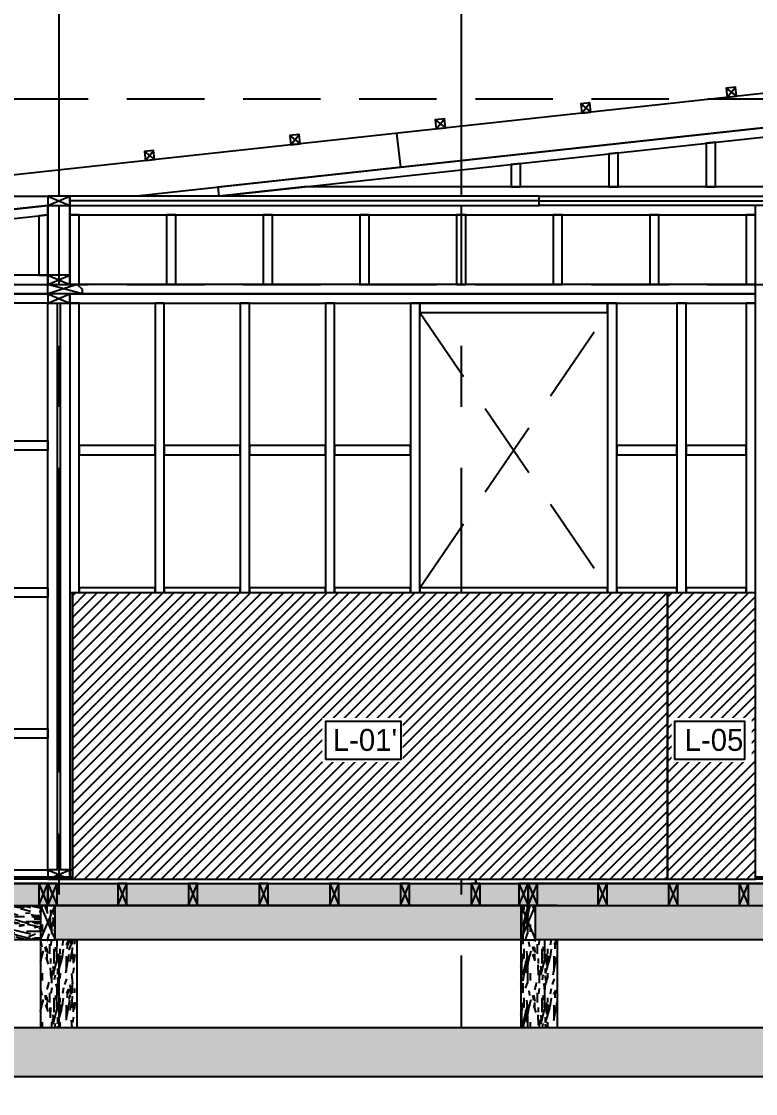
# Model space of a CAD drawing. Header units: millimetres. Extents: x 19458 to 19711, y 4351 to 4752.
# Drawn here: x 19545.128 to 19548.138, y 4510.169 to 4514.565 of the extents above; entities that cross this region are included whole.
import ezdxf

# ---------------------------------------------------------------- set-up
doc = ezdxf.new("R2010")
doc.units = ezdxf.units.MM
doc.set_wipeout_variables(frame=1)
doc.linetypes.add('CENTER', pattern=[2, 1.25, -0.25, 0.25, -0.25])
doc.linetypes.add('HIDDEN2', pattern=[4.7625, 3.175, -1.5875])
for name, color, linetype in [('ALFAJIA', 3, 'Continuous'), ('CLAVADORES', 1, 'Continuous'), ('cotas', 1, 'Continuous'), ('cotas @ 300', 1, 'Continuous'), ('cotas @ 400', 1, 'Continuous'), ('cotas @ 500', 1, 'Continuous'), ('EJES', 2, 'CENTER'), ('NIVELES', 2, 'Continuous'), ('PANELES PARED', 2, 'Continuous'), ('PILOTES', 2, 'Continuous'), ('PZA', 3, 'Continuous'), ('TEXTO', 2, 'Continuous'), ('TEXTO @ 0.5', 2, 'Continuous'), ('VIGAS DE PISO', 2, 'Continuous')]:
    doc.layers.add(name, color=color, linetype=linetype)
doc.styles.add('century gothic', font='GOTHIC.TTF')
doc.styles.add('COTAS SMC', font='GOTHIC.TTF')
doc.dimstyles.new('ANOTATIVE 100 SMCONSTRUCCIONES', dxfattribs={"dimscale": 0, "dimtxt": 0.18, "dimasz": 0.15, "dimexe": 0.18, "dimexo": 0.09, "dimgap": 0.1, "dimtad": 1, "dimzin": 0, "dimdsep": 46, "dimtxsty": 'century gothic', "dimblk1": 'FLECHA1', "dimblk2": 'FLECHA1', "dimsah": 1, "dimcen": 0.18, "dimdle": 0.075, "dimclrd": 1, "dimclre": 1, "dimclrt": 2, "dimaunit": 1, "dimadec": 0, "dimazin": 0, "dimtfac": 0.75, "dimtix": 1, "dimtmove": 2, "dimatfit": 3, "dimfxl": 0.09, "dimtvp": 1.5, "dimtfill": 1, "dimtolj": 1, "dimtzin": 0, "dimarcsym": 0})
doc.dimstyles.new('PIES SMCONSTRUCCIONES', dxfattribs={"dimscale": 0, "dimtxt": 0.18, "dimasz": 0.2, "dimexe": 0.18, "dimexo": 0, "dimgap": 0.1, "dimtad": 1, "dimdec": 0, "dimlfac": 39.370079, "dimzin": 0, "dimdsep": 46, "dimlunit": 4, "dimtxsty": 'COTAS SMC', "dimblk1": 'FLECHA1', "dimblk2": 'FLECHA1', "dimsah": 1, "dimcen": 0.2, "dimdle": 0.075, "dimclrd": 1, "dimclre": 1, "dimclrt": 2, "dimaunit": 1, "dimadec": 0, "dimazin": 0, "dimtfac": 0.75, "dimtdec": 0, "dimtix": 1, "dimtmove": 2, "dimatfit": 3, "dimfxl": 0.09, "dimtvp": 1.5, "dimtfill": 1, "dimtolj": 1, "dimtzin": 0, "dimarcsym": 0})
pattern_1 = [(0, (98.21933, 23.7031), (0, 0.2), [0.04, -0.16]), (8.9726, (98.221325, 23.595096), (1.200000005876, 0.199999525118), [0.0384708, -3.8086058]), (5.7105, (98.219325, 23.607096), (1.800000034755, 0.19999710144), [0.0401996, -1.9697752]), (344.5779, (98.219325, 23.667096), (2.1999999038893, -0.5999974677634), [0.0601664, -5.9564754]), (353.6599, (98.223325, 23.733096), (0.200000063208, 4.086e-07), [0.0362216, -1.7748552]), (345.0686, (98.229325, 23.619096), (0.799999998317, -0.199999673879), [0.0310484, -3.0737864]), (348.6901, (98.159325, 23.735096), (0.2000000583, 7.413e-08), [0.0815844, -0.9382194]), (5.7105, (98.221325, 23.577096), (1.800000034755, 0.19999710144), [0.0200998, -1.989875]), (0, (98.21933, 23.6611), (0, 0.2), [0.02, -0.18]), (0, (98.17933, 23.6851), (0, 0.2), [0.06, -0.14]), (11.3099, (98.219325, 23.715096), (0.79999995433, 0.19999948721), [0.020396, -0.9994078]), (2.7263, (98.199325, 23.641096), (4.0000000589947, 0.1999992035454), [0.0420476, -4.1627116]), (352.4054, (98.209325, 23.635096), (1.599999971597, -0.19999873671), [0.0302654, -2.9962834]), (0, (98.19933, 23.5591), (0, 0.2), [0.04, -0.16]), (358.8309, (98.179325, 23.549096), (0.2000000366479, 1.5360345e-07), [0.0980204, -9.70402]), (0, (98.17933, 23.6991), (0, 0.2), [0.02, -0.18]), (0, (98.19933, 23.7151), (0, 0.2), [0.02, -0.18]), (0, (98.10933, 23.7331), (0, 0.2), [0.03, -0.17]), (350.5377, (98.163325, 23.743096), (0.200000015444, 7.752e-08), [0.0608276, -1.1557248]), (0, (98.09933, 23.7431), (0, 0.2), [0.04, -0.16]), (0, (98.07733, 23.5631), (0, 0.2), [0.022, -0.178]), (0, (98.17933, 23.5731), (0, 0.2), [0.02, -0.18]), (0, (98.07733, 23.5791), (0, 0.2), [0.042, -0.158]), (5.4403, (98.179325, 23.591096), (1.9999999402303, 0.199998956714), [0.04219, -4.1768144]), (0, (98.18133, 23.6071), (0, 0.2), [0.038, -0.162]), (0, (98.07733, 23.6111), (0, 0.2), [0.022, -0.178]), (358.8309, (98.101325, 23.643096), (0.2000000366479, 1.5360345e-07), [0.0980204, -9.70402]), (0, (98.11933, 23.6611), (0, 0.2), [0.02, -0.18]), (0, (98.09933, 23.6671), (0, 0.2), [0.02, -0.18]), (0, (98.17933, 23.6671), (0, 0.2), [0.04, -0.16]), (0, (98.13933, 23.6711), (0, 0.2), [0.02, -0.18]), (0, (98.09933, 23.6951), (0, 0.2), [0.04, -0.16]), (19.6538, (98.153325, 23.611096), (2.200000050424, 0.79999891494), [0.0297322, -2.9434812]), (11.3099, (98.119325, 23.667096), (0.79999995433, 0.19999948721), [0.020396, -0.9994078]), (11.3099, (98.199325, 23.657096), (0.79999995433, 0.19999948721), [0.020396, -0.9994078]), (5.7105, (98.139325, 23.733096), (1.800000034755, 0.19999710144), [0.0200998, -1.989875]), (349.6952, (98.077325, 23.747096), (1.199999995396, -0.19999893933), [0.0223606, -2.213707]), (348.6901, (98.099325, 23.563096), (0.2000000583, 7.413e-08), [0.020396, -0.9994078]), (90, (98.11933, 23.5591), (-0.2, 1e-17), [0, -0.2]), (346.6076, (98.077325, 23.671096), (3.400000044994, -0.7999939065965), [0.043174, -4.2742308]), (11.3099, (98.199325, 23.699096), (0.79999995433, 0.19999948721), [0.020396, -0.9994078]), (10.3048, (98.199325, 23.573096), (0.999999957606, 0.199999208868), [0.0223606, -2.213707]), (348.6901, (98.139325, 23.661096), (0.2000000583, 7.413e-08), [0.020396, -0.9994078]), (348.6901, (98.159325, 23.671096), (0.2000000583, 7.413e-08), [0.020396, -0.9994078]), (341.5651, (98.077325, 23.651096), (0.19999995825, 2.3367e-07), [0.0252982, -0.6071572]), (345.9638, (98.099325, 23.719096), (0.19999992115, 2.4875e-07), [0.0824622, -0.7421588]), (343.3008, (98.139325, 23.733096), (1.399999991533, -0.39999874641), [0.0626418, -2.025419]), (0, (98.13933, 23.7431), (0, 0.2), [0.024, -0.176]), (345.9638, (98.119325, 23.579096), (0.19999992115, 2.4875e-07), [0.0824622, -0.7421588]), (345.9638, (98.099325, 23.593096), (0.19999992115, 2.4875e-07), [0.0824622, -0.7421588]), (345.9638, (98.099325, 23.611096), (0.19999992115, 2.4875e-07), [0.0824622, -0.7421588]), (349.6952, (98.077325, 23.699096), (1.199999995396, -0.19999893933), [0.0223606, -2.213707]), (345.9638, (98.139325, 23.695096), (0.19999992115, 2.4875e-07), [0.041231, -0.78339]), (349.6952, (98.077325, 23.635096), (1.199999995396, -0.19999893933), [0.0223606, -2.213707]), (357.6141, (98.181325, 23.621096), (0.199999989185, 2.452822e-07), [0.0480416, -4.756123]), (349.6952, (98.159325, 23.657096), (1.199999995396, -0.19999893933), [0.0223606, -2.213707]), (12.5288, (98.181325, 23.653096), (0.800000095695, 0.199999860747), [0.018439, -1.8254698]), (349.5626, (98.077325, 23.625096), (2.199999936494, -0.3999970687047), [0.0772788, -7.650591]), (351.8699, (98.153325, 23.611096), (0.199999892184, -4.835e-08), [0.0282842, -1.3859292]), (4.7636, (98.099325, 23.631096), (2.199999989955, 0.199998289923), [0.0481664, -2.3601524]), (0, (98.14733, 23.6351), (0, 0.2), [0.062, -0.138]), (344.7449, (98.077325, 23.725096), (0.799999942428, -0.199999664289), [0.0228036, -2.2575472]), (350.5377, (98.119325, 23.559096), (0.200000015444, 7.752e-08), [0.0608276, -1.1557248]), (340.0169, (98.077325, 23.601096), (0.599999976081, -0.19999986488), [0.0234094, -2.3175304]), (0, (98.23933, 23.7191), (0, 0.2), [0.01, -0.19]), (0, (98.23933, 23.6311), (0, 0.2), [0.02, -0.18]), (11.3099, (98.239325, 23.559096), (0.79999995433, 0.19999948721), [0.020396, -0.9994078]), (0, (98.24133, 23.5791), (0, 0.2), [0.036, -0.164]), (343.3008, (98.239325, 23.685096), (1.399999991533, -0.39999874641), [0.0208806, -2.0671802]), (348.0207, (98.241325, 23.643096), (3.7999999222511, -0.8002195416064), [0.0368014, -6.7101288]), (90, (98.23933, 23.5591), (-0.2, 1e-17), [0, -0.2]), (0, (98.25933, 23.5631), (0, 0.2), [0.018, -0.182]), (0, (98.25933, 23.6011), (0, 0.2), [0.018, -0.182]), (0, (98.25933, 23.6111), (0, 0.2), [0.018, -0.182]), (336.0376, (98.259325, 23.679096), (1.400000005486, -0.599997330343), [0.0196978, -1.9500724]), (348.5163, (98.259325, 23.703096), (0.99999999677376, -0.2000310941214), [0.0183676, -13.043105]), (341.5651, (98.259325, 23.631096), (0.19999995825, 2.3367e-07), [0.0189736, -0.6134816]), (347.4712, (98.259325, 23.729096), (1.000000064082, -0.19999992061), [0.018439, -1.8254698])]

# ---------------------------------------------------------------- blocks, each defined once
blk = doc.blocks.new('FLECHA1')
at = {"color": 4}
blk.add_line((-0.246176, -0.248081), (0.248081, 0.25), dxfattribs=at)
at = {"color": 1}
blk.add_line((-1, 0), (0.496162, 0), dxfattribs=at)
blk = doc.blocks.new('*D331')
at = {"layer": 'cotas', "color": 1, "lineweight": -2, "transparency": 16777216}
for p, q in [((19614.326, 4625.8448), (19614.326, 4700.8448)), ((19570.9836, 4550.8448), (19524.326, 4550.8448)), ((19614.326, 4548.4298), (19614.326, 4550.8448)), ((19570.5339, 4548.4298), (19524.326, 4548.4298)), ((19614.326, 4473.4298), (19614.326, 4398.4298))]:
    blk.add_line(p, q, dxfattribs=at)
at = {"layer": 'Defpoints', "color": 0, "transparency": 16777216}
for p in [(19614.326, 4550.8448), (19615.9836, 4550.8448), (19615.5339, 4548.4298)]:
    blk.add_point(p, dxfattribs=at)
at = {"layer": 'cotas', "color": 1, "lineweight": -2, "transparency": 16777216, "xscale": 75, "yscale": 75, "zscale": 75}
for p, rotation in [((19614.326, 4550.8448), 270), ((19614.326, 4548.4298), 90)]:
    blk.add_blockref('FLECHA1', p, dxfattribs=dict(at, rotation=rotation))
at = {"layer": 'cotas', "color": 2, "transparency": 16777216, "insert": (19517.3376, 4549.6373), "char_height": 90, "attachment_point": 5, "rotation": 90, "style": 'century gothic', "bg_fill": 3, "box_fill_scale": 1.1, "bg_fill_color": 256, "bg_fill_true_color": 13158600, "bg_fill_transparency": 0}
blk.add_mtext('\\A1;2.42', dxfattribs=at)
blk = doc.blocks.new('*D377')
at = {"layer": 'cotas', "color": 1, "lineweight": -2, "transparency": 16777216}
for p, q in [((19614.326, 4595.8448), (19614.326, 4640.8448)), ((19588.9836, 4550.8448), (19560.326, 4550.8448)), ((19614.326, 4548.4298), (19614.326, 4550.8448)), ((19588.5339, 4548.4298), (19560.326, 4548.4298)), ((19614.326, 4503.4298), (19614.326, 4458.4298))]:
    blk.add_line(p, q, dxfattribs=at)
at = {"layer": 'Defpoints', "color": 0, "transparency": 16777216}
for p in [(19614.326, 4550.8448), (19615.9836, 4550.8448), (19615.5339, 4548.4298)]:
    blk.add_point(p, dxfattribs=at)
at = {"layer": 'cotas', "color": 1, "lineweight": -2, "transparency": 16777216, "xscale": 45, "yscale": 45, "zscale": 45}
for p, rotation in [((19614.326, 4550.8448), 270), ((19614.326, 4548.4298), 90)]:
    blk.add_blockref('FLECHA1', p, dxfattribs=dict(at, rotation=rotation))
at = {"layer": 'cotas', "color": 2, "transparency": 16777216, "insert": (19556.133, 4549.6373), "char_height": 54, "attachment_point": 5, "rotation": 90, "style": 'century gothic', "bg_fill": 3, "box_fill_scale": 1.1, "bg_fill_color": 256, "bg_fill_true_color": 13158600, "bg_fill_transparency": 0}
blk.add_mtext('\\A1;2.42', dxfattribs=at)
blk = doc.blocks.new('*D383')
at = {"layer": 'cotas', "color": 1, "lineweight": -2, "transparency": 16777216}
for p, q in [((19614.326, 4610.8448), (19614.326, 4670.8448)), ((19579.9836, 4550.8448), (19542.326, 4550.8448)), ((19614.326, 4548.4298), (19614.326, 4550.8448)), ((19579.5339, 4548.4298), (19542.326, 4548.4298)), ((19614.326, 4488.4298), (19614.326, 4428.4298))]:
    blk.add_line(p, q, dxfattribs=at)
at = {"layer": 'Defpoints', "color": 0, "transparency": 16777216}
for p in [(19614.326, 4550.8448), (19615.9836, 4550.8448), (19615.5339, 4548.4298)]:
    blk.add_point(p, dxfattribs=at)
at = {"layer": 'cotas', "color": 1, "lineweight": -2, "transparency": 16777216, "xscale": 60, "yscale": 60, "zscale": 60}
for p, rotation in [((19614.326, 4550.8448), 270), ((19614.326, 4548.4298), 90)]:
    blk.add_blockref('FLECHA1', p, dxfattribs=dict(at, rotation=rotation))
at = {"layer": 'cotas', "color": 2, "transparency": 16777216, "insert": (19536.7353, 4549.6373), "char_height": 72, "attachment_point": 5, "rotation": 90, "style": 'century gothic', "bg_fill": 3, "box_fill_scale": 1.1, "bg_fill_color": 256, "bg_fill_true_color": 13158600, "bg_fill_transparency": 0}
blk.add_mtext('\\A1;2.42', dxfattribs=at)
blk = doc.blocks.new('*D386')
at = {"layer": 'cotas', "color": 1, "lineweight": -2, "transparency": 16777216}
for p, q in [((19620.0128, 4651.7533), (19620.0128, 4751.7533)), ((19620.4168, 4551.7533), (19530.0128, 4551.7533)), ((19620.0128, 4550.5333), (19620.0128, 4551.7533)), ((19620.4168, 4550.5333), (19530.0128, 4550.5333)), ((19620.0128, 4450.5333), (19620.0128, 4350.5333))]:
    blk.add_line(p, q, dxfattribs=at)
at = {"layer": 'Defpoints', "color": 0, "transparency": 16777216}
for p in [(19620.0128, 4551.7533), (19620.4168, 4551.7533), (19620.4168, 4550.5333)]:
    blk.add_point(p, dxfattribs=at)
at = {"layer": 'cotas', "color": 1, "lineweight": -2, "transparency": 16777216, "xscale": 100, "yscale": 100, "zscale": 100}
for p, rotation in [((19620.0128, 4551.7533), 270), ((19620.0128, 4550.5333), 90)]:
    blk.add_blockref('FLECHA1', p, dxfattribs=dict(at, rotation=rotation))
at = {"layer": 'cotas', "color": 2, "transparency": 16777216, "insert": (19523.8809, 4551.1433), "char_height": 90, "attachment_point": 5, "rotation": 90, "style": 'COTAS SMC', "bg_fill": 3, "box_fill_scale": 1.1, "bg_fill_color": 256, "bg_fill_true_color": 13158600, "bg_fill_transparency": 0}
blk.add_mtext("\\A1;4'", dxfattribs=at)
blk = doc.blocks.new('*D436')
at = {"layer": 'cotas', "color": 1, "lineweight": -2, "transparency": 16777216}
for p, q in [((19620.0128, 4631.7533), (19620.0128, 4711.7533)), ((19620.4168, 4551.7533), (19548.0128, 4551.7533)), ((19620.0128, 4550.5333), (19620.0128, 4551.7533)), ((19620.4168, 4550.5333), (19548.0128, 4550.5333)), ((19620.0128, 4470.5333), (19620.0128, 4390.5333))]:
    blk.add_line(p, q, dxfattribs=at)
at = {"layer": 'Defpoints', "color": 0, "transparency": 16777216}
for p in [(19620.0128, 4551.7533), (19620.4168, 4551.7533), (19620.4168, 4550.5333)]:
    blk.add_point(p, dxfattribs=at)
at = {"layer": 'cotas', "color": 1, "lineweight": -2, "transparency": 16777216, "xscale": 80, "yscale": 80, "zscale": 80}
for p, rotation in [((19620.0128, 4551.7533), 270), ((19620.0128, 4550.5333), 90)]:
    blk.add_blockref('FLECHA1', p, dxfattribs=dict(at, rotation=rotation))
at = {"layer": 'cotas', "color": 2, "transparency": 16777216, "insert": (19543.1073, 4551.1433), "char_height": 72, "attachment_point": 5, "rotation": 90, "style": 'COTAS SMC', "bg_fill": 3, "box_fill_scale": 1.1, "bg_fill_color": 256, "bg_fill_true_color": 13158600, "bg_fill_transparency": 0}
blk.add_mtext("\\A1;4'", dxfattribs=at)
blk = doc.blocks.new('P01')
h = blk.add_hatch()
h.set_pattern_fill('MADERA_03', color=250, scale=0.2, angle=90, pattern_type=2)
h.set_pattern_definition([(90, (-0.156, 0.142), (-0.2, 1e-17), [0.04, -0.16]), (98.9726, (-0.048, 0.144), (-0.199999525118, 1.200000005876), [0.0384708, -3.8086058]), (95.7105, (-0.06, 0.142), (-0.19999710144, 1.800000034755), [0.0401996, -1.9697752]), (74.5779, (-0.12, 0.142), (0.5999974677634, 2.1999999038893), [0.0601664, -5.9564754]), (83.6599, (-0.186, 0.146), (-4.086e-07, 0.200000063208), [0.0362216, -1.7748552]), (75.0686, (-0.072, 0.152), (0.199999673879, 0.799999998317), [0.0310484, -3.0737864]), (78.6901, (-0.188, 0.082), (-7.413e-08, 0.2000000583), [0.0815844, -0.9382194]), (95.7105, (-0.03, 0.144), (-0.19999710144, 1.800000034755), [0.0200998, -1.989875]), (90, (-0.114, 0.142), (-0.2, 1e-17), [0.02, -0.18]), (90, (-0.138, 0.102), (-0.2, 1e-17), [0.06, -0.14]), (101.3099, (-0.168, 0.142), (-0.19999948721, 0.79999995433), [0.020396, -0.9994078]), (92.7263, (-0.094, 0.122), (-0.1999992035454, 4.0000000589947), [0.0420476, -4.1627116]), (82.4054, (-0.088, 0.132), (0.19999873671, 1.599999971597), [0.0302654, -2.9962834]), (90, (-0.012, 0.122), (-0.2, 1e-17), [0.04, -0.16]), (88.8309, (-0.002, 0.102), (-1.5360345e-07, 0.2000000366479), [0.0980204, -9.70402]), (90, (-0.152, 0.102), (-0.2, 1e-17), [0.02, -0.18]), (90, (-0.168, 0.122), (-0.2, 1e-17), [0.02, -0.18]), (90, (-0.186, 0.032), (-0.2, 1e-17), [0.03, -0.17]), (80.5377, (-0.196, 0.086), (-7.752e-08, 0.200000015444), [0.0608276, -1.1557248]), (90, (-0.196, 0.022), (-0.2, 1e-17), [0.04, -0.16]), (90, (-0.016, 1e-18), (-0.2, 1e-17), [0.022, -0.178]), (90, (-0.026, 0.102), (-0.2, 1e-17), [0.02, -0.18]), (90, (-0.032, 2e-18), (-0.2, 1e-17), [0.042, -0.158]), (95.4403, (-0.044, 0.102), (-0.199998956714, 1.9999999402303), [0.04219, -4.1768144]), (90, (-0.06, 0.104), (-0.2, 1e-17), [0.038, -0.162]), (90, (-0.064, 4e-18), (-0.2, 1e-17), [0.022, -0.178]), (88.8309, (-0.096, 0.024), (-1.5360345e-07, 0.2000000366479), [0.0980204, -9.70402]), (90, (-0.114, 0.042), (-0.2, 1e-17), [0.02, -0.18]), (90, (-0.12, 0.022), (-0.2, 1e-17), [0.02, -0.18]), (90, (-0.12, 0.102), (-0.2, 1e-17), [0.04, -0.16]), (90, (-0.124, 0.062), (-0.2, 1e-17), [0.02, -0.18]), (90, (-0.148, 0.022), (-0.2, 1e-17), [0.04, -0.16]), (109.6538, (-0.064, 0.076), (-0.79999891494, 2.200000050424), [0.0297322, -2.9434812]), (101.3099, (-0.12, 0.042), (-0.19999948721, 0.79999995433), [0.020396, -0.9994078]), (101.3099, (-0.11, 0.122), (-0.19999948721, 0.79999995433), [0.020396, -0.9994078]), (95.7105, (-0.186, 0.062), (-0.19999710144, 1.800000034755), [0.0200998, -1.989875]), (79.6952, (-0.2, 1e-17), (0.19999893933, 1.199999995396), [0.0223606, -2.213707]), (78.6901, (-0.016, 0.022), (-7.413e-08, 0.2000000583), [0.020396, -0.9994078]), (180, (-0.012, 0.042), (-2e-17, -0.2), [0, -0.2]), (76.6076, (-0.124, 8e-18), (0.7999939065965, 3.400000044994), [0.043174, -4.2742308]), (101.3099, (-0.152, 0.122), (-0.19999948721, 0.79999995433), [0.020396, -0.9994078]), (100.3048, (-0.026, 0.122), (-0.199999208868, 0.999999957606), [0.0223606, -2.213707]), (78.6901, (-0.114, 0.062), (-7.413e-08, 0.2000000583), [0.020396, -0.9994078]), (78.6901, (-0.124, 0.082), (-7.413e-08, 0.2000000583), [0.020396, -0.9994078]), (71.5651, (-0.104, 6e-18), (-2.3367e-07, 0.19999995825), [0.0252982, -0.6071572]), (75.9638, (-0.172, 0.022), (-2.4875e-07, 0.19999992115), [0.0824622, -0.7421588]), (73.3008, (-0.186, 0.062), (0.39999874641, 1.399999991533), [0.0626418, -2.025419]), (90, (-0.196, 0.062), (-0.2, 1e-17), [0.024, -0.176]), (75.9638, (-0.032, 0.042), (-2.4875e-07, 0.19999992115), [0.0824622, -0.7421588]), (75.9638, (-0.046, 0.022), (-2.4875e-07, 0.19999992115), [0.0824622, -0.7421588]), (75.9638, (-0.064, 0.022), (-2.4875e-07, 0.19999992115), [0.0824622, -0.7421588]), (79.6952, (-0.152, 9e-18), (0.19999893933, 1.199999995396), [0.0223606, -2.213707]), (75.9638, (-0.148, 0.062), (-2.4875e-07, 0.19999992115), [0.041231, -0.78339]), (79.6952, (-0.088, 5e-18), (0.19999893933, 1.199999995396), [0.0223606, -2.213707]), (87.6141, (-0.074, 0.104), (-2.452822e-07, 0.199999989185), [0.0480416, -4.756123]), (79.6952, (-0.11, 0.082), (0.19999893933, 1.199999995396), [0.0223606, -2.213707]), (102.5288, (-0.106, 0.104), (-0.199999860747, 0.800000095695), [0.018439, -1.8254698]), (79.5626, (-0.078, 5e-18), (0.3999970687047, 2.199999936494), [0.0772788, -7.650591]), (81.8699, (-0.064, 0.076), (4.835e-08, 0.199999892184), [0.0282842, -1.3859292]), (94.7636, (-0.084, 0.022), (-0.199998289923, 2.199999989955), [0.0481664, -2.3601524]), (90, (-0.088, 0.07), (-0.2, 1e-17), [0.062, -0.138]), (74.7449, (-0.178, 1e-17), (0.199999664289, 0.799999942428), [0.0228036, -2.2575472]), (80.5377, (-0.012, 0.042), (-7.752e-08, 0.200000015444), [0.0608276, -1.1557248]), (70.0169, (-0.054, 3e-18), (0.19999986488, 0.599999976081), [0.0234094, -2.3175304]), (90, (-0.172, 0.162), (-0.2, 1e-17), [0.01, -0.19]), (90, (-0.084, 0.162), (-0.2, 1e-17), [0.02, -0.18]), (101.3099, (-0.012, 0.162), (-0.19999948721, 0.79999995433), [0.020396, -0.9994078]), (90, (-0.032, 0.164), (-0.2, 1e-17), [0.036, -0.164]), (73.3008, (-0.138, 0.162), (0.39999874641, 1.399999991533), [0.0208806, -2.0671802]), (78.0207, (-0.096, 0.164), (0.8002195416064, 3.7999999222511), [0.0368014, -6.7101288]), (180, (-0.012, 0.162), (-2e-17, -0.2), [0, -0.2]), (90, (-0.016, 0.182), (-0.2, 1e-17), [0.018, -0.182]), (90, (-0.054, 0.182), (-0.2, 1e-17), [0.018, -0.182]), (90, (-0.064, 0.182), (-0.2, 1e-17), [0.018, -0.182]), (66.0376, (-0.132, 0.182), (0.599997330343, 1.400000005486), [0.0196978, -1.9500724]), (78.5163, (-0.156, 0.182), (0.2000310941214, 0.99999999677376), [0.0183676, -13.043105]), (71.5651, (-0.084, 0.182), (-2.3367e-07, 0.19999995825), [0.0189736, -0.6134816]), (77.4712, (-0.182, 0.182), (0.19999992061, 1.000000064082), [0.018439, -1.8254698])])
h.paths.add_polyline_path([(19444.003, 4504.1263), (19444.153, 4504.1263), (19444.153, 4504.6263), (19444.003, 4504.6263)])
blk.add_lwpolyline([(19444.003, 4504.1263), (19444.153, 4504.1263), (19444.153, 4504.6263), (19444.003, 4504.6263)], close=True)
blk = doc.blocks.new('PP4')
at = {"layer": 'PANELES PARED', "color": 8, "linetype": 'HIDDEN2', "ltscale": 0.1}
for p, q in [((19448.6837, 4512.4124), (19449.4537, 4511.283)), ((19448.6837, 4511.283), (19449.4537, 4512.4124))]:
    blk.add_line(p, q, dxfattribs=at)
at = {"layer": 'PANELES PARED'}
for points in [[(19450.0607, 4512.4504), (19450.0607, 4512.4884), (19447.2492, 4512.4884), (19447.2492, 4512.4504)], [(19447.2872, 4512.4504), (19447.2492, 4512.4504), (19447.2492, 4510.1264), (19447.2872, 4510.1264)], [(19447.6363, 4512.4504), (19447.5983, 4512.4504), (19447.5983, 4510.1264), (19447.6363, 4510.1264)], [(19447.9855, 4512.4504), (19447.9475, 4512.4504), (19447.9475, 4510.1264), (19447.9855, 4510.1264)], [(19448.3346, 4512.4504), (19448.2966, 4512.4504), (19448.2966, 4510.1264), (19448.3346, 4510.1264)], [(19448.6837, 4512.4504), (19448.6457, 4512.4504), (19448.6457, 4510.1264), (19448.6837, 4510.1264)], [(19449.4537, 4512.4124), (19449.4537, 4512.4504), (19448.6837, 4512.4504), (19448.6837, 4512.4124)], [(19449.4917, 4512.4504), (19449.4537, 4512.4504), (19449.4537, 4510.1264), (19449.4917, 4510.1264)], [(19449.7762, 4512.4504), (19449.7382, 4512.4504), (19449.7382, 4510.1264), (19449.7762, 4510.1264)], [(19450.0607, 4512.4504), (19450.0227, 4512.4504), (19450.0227, 4510.1264), (19450.0607, 4510.1264)], [(19447.5983, 4511.8287), (19447.5983, 4511.8667), (19447.2872, 4511.8667), (19447.2872, 4511.8287)], [(19447.9475, 4511.8287), (19447.9475, 4511.8667), (19447.6363, 4511.8667), (19447.6363, 4511.8287)], [(19448.2966, 4511.8287), (19448.2966, 4511.8667), (19447.9855, 4511.8667), (19447.9855, 4511.8287)], [(19448.6457, 4511.8287), (19448.6457, 4511.8667), (19448.3346, 4511.8667), (19448.3346, 4511.8287)], [(19449.7382, 4511.8287), (19449.7382, 4511.8667), (19449.4917, 4511.8667), (19449.4917, 4511.8287)], [(19450.0227, 4511.8287), (19450.0227, 4511.8667), (19449.7762, 4511.8667), (19449.7762, 4511.8287)], [(19447.5983, 4511.245), (19447.5983, 4511.283), (19447.2872, 4511.283), (19447.2872, 4511.245)], [(19447.9475, 4511.245), (19447.9475, 4511.283), (19447.6363, 4511.283), (19447.6363, 4511.245)], [(19448.2966, 4511.245), (19448.2966, 4511.283), (19447.9855, 4511.283), (19447.9855, 4511.245)], [(19448.6457, 4511.245), (19448.6457, 4511.283), (19448.3346, 4511.283), (19448.3346, 4511.245)], [(19449.4537, 4511.245), (19449.4537, 4511.283), (19448.6837, 4511.283), (19448.6837, 4511.245)], [(19449.7382, 4511.245), (19449.7382, 4511.283), (19449.4917, 4511.283), (19449.4917, 4511.245)], [(19450.0227, 4511.245), (19450.0227, 4511.283), (19449.7762, 4511.283), (19449.7762, 4511.245)], [(19448.7217, 4511.245), (19448.6837, 4511.245), (19448.6837, 4510.1264), (19448.7217, 4510.1264)], [(19449.0877, 4511.245), (19449.0497, 4511.245), (19449.0497, 4510.1264), (19449.0877, 4510.1264)], [(19449.4537, 4511.245), (19449.4157, 4511.245), (19449.4157, 4510.1264), (19449.4537, 4510.1264)], [(19447.5983, 4510.6667), (19447.5983, 4510.7047), (19447.2872, 4510.7047), (19447.2872, 4510.6667)], [(19447.9475, 4510.6667), (19447.9475, 4510.7047), (19447.6363, 4510.7047), (19447.6363, 4510.6667)], [(19448.2966, 4510.6667), (19448.2966, 4510.7047), (19447.9855, 4510.7047), (19447.9855, 4510.6667)], [(19448.6457, 4510.6667), (19448.6457, 4510.7047), (19448.3346, 4510.7047), (19448.3346, 4510.6667)], [(19449.0497, 4510.6667), (19449.0497, 4510.7047), (19448.7217, 4510.7047), (19448.7217, 4510.6667)], [(19449.4157, 4510.6667), (19449.4157, 4510.7047), (19449.0877, 4510.7047), (19449.0877, 4510.6667)], [(19449.7382, 4510.6667), (19449.7382, 4510.7047), (19449.4917, 4510.7047), (19449.4917, 4510.6667)], [(19450.0227, 4510.6667), (19450.0227, 4510.7047), (19449.7762, 4510.7047), (19449.7762, 4510.6667)], [(19450.0607, 4510.0884), (19450.0607, 4510.1264), (19447.2492, 4510.1264), (19447.2492, 4510.0884)]]:
    blk.add_lwpolyline(points, close=True, dxfattribs=at)
blk = doc.blocks.new('OL')
at = {"layer": 'PANELES PARED'}
for p, q in [((19442.4324, 4489.8109), (19442.5224, 4489.7729)), ((19442.4324, 4489.7729), (19442.5224, 4489.8109)), ((19442.4324, 4487.4489), (19442.5224, 4487.4109)), ((19442.4324, 4487.4109), (19442.5224, 4487.4489))]:
    blk.add_line(p, q, dxfattribs=at)
at = {"layer": 'PANELES PARED', "color": 250}
for points in [[(19439.3962, 4489.7729), (19439.3962, 4489.8109), (19442.4324, 4489.8109), (19442.4324, 4489.7729)], [(19442.1397, 4489.1702), (19442.1397, 4489.2082), (19442.4324, 4489.2082), (19442.4324, 4489.1702)], [(19442.1397, 4488.5675), (19442.1397, 4488.6055), (19442.4324, 4488.6055), (19442.4324, 4488.5675)], [(19442.1397, 4487.9892), (19442.1397, 4488.0272), (19442.4324, 4488.0272), (19442.4324, 4487.9892)], [(19439.3962, 4487.4109), (19439.3962, 4487.4489), (19442.4324, 4487.4489), (19442.4324, 4487.4109)]]:
    blk.add_lwpolyline(points, close=True, dxfattribs=at)
at = {"layer": 'PANELES PARED'}
for points in [[(19442.4324, 4489.7729), (19442.5224, 4489.7729), (19442.5224, 4489.8109), (19442.4324, 4489.8109)], [(19442.4324, 4489.7729), (19442.5224, 4489.7729), (19442.5224, 4487.4489), (19442.4324, 4487.4489)], [(19442.4704, 4487.4489), (19442.4324, 4487.4489), (19442.4324, 4489.7729), (19442.4704, 4489.7729)], [(19442.5224, 4487.4489), (19442.4844, 4487.4489), (19442.4844, 4489.7729), (19442.5224, 4489.7729)], [(19442.4324, 4487.4109), (19442.5224, 4487.4109), (19442.5224, 4487.4489), (19442.4324, 4487.4489)]]:
    blk.add_lwpolyline(points, close=True, dxfattribs=at)
blk = doc.blocks.new("PP4'")
at = {"layer": 'PANELES PARED'}
for points in [[(19429.6636, 4507.4963), (19429.6636, 4507.4583), (19432.4751, 4507.4583), (19432.4751, 4507.4963)], [(19429.7016, 4507.4583), (19429.6636, 4507.4583), (19429.6636, 4507.1723), (19429.7016, 4507.1723)], [(19430.0978, 4507.4583), (19430.0598, 4507.4583), (19430.0598, 4507.1723), (19430.0978, 4507.1723)], [(19430.494, 4507.4583), (19430.456, 4507.4583), (19430.456, 4507.1723), (19430.494, 4507.1723)], [(19430.8902, 4507.4583), (19430.8522, 4507.4583), (19430.8522, 4507.1723), (19430.8902, 4507.1723)], [(19431.2864, 4507.4583), (19431.2484, 4507.4583), (19431.2484, 4507.1723), (19431.2864, 4507.1723)], [(19431.6826, 4507.4583), (19431.6446, 4507.4583), (19431.6446, 4507.1723), (19431.6826, 4507.1723)], [(19432.0788, 4507.4583), (19432.0408, 4507.4583), (19432.0408, 4507.1723), (19432.0788, 4507.1723)], [(19432.4751, 4507.4583), (19432.4371, 4507.4583), (19432.4371, 4507.1723), (19432.4751, 4507.1723)], [(19429.6636, 4507.1723), (19429.6636, 4507.1343), (19432.4751, 4507.1343), (19432.4751, 4507.1723)]]:
    blk.add_lwpolyline(points, close=True, dxfattribs=at)
blk = doc.blocks.new('IKUHG')
at = {"layer": 'PANELES PARED', "color": 250}
for points in [[(19444.5314, 4490.415), (19447.1592, 4490.7008), (19447.1592, 4490.739), (19444.5273, 4490.4528), (19444.5314, 4490.415)], [(19444.5314, 4490.415), (19447.1592, 4490.415), (19447.1592, 4490.453), (19444.8809, 4490.453), (19444.5314, 4490.415)]]:
    blk.add_lwpolyline(points, dxfattribs=at)
for points in [[(19447.1212, 4490.453), (19447.1592, 4490.453), (19447.1592, 4490.7008), (19447.1212, 4490.6967)], [(19446.7212, 4490.453), (19446.7592, 4490.453), (19446.7592, 4490.6573), (19446.7212, 4490.6532)], [(19446.3212, 4490.453), (19446.3592, 4490.453), (19446.3592, 4490.6138), (19446.3212, 4490.6097)], [(19445.9212, 4490.453), (19445.9592, 4490.453), (19445.9592, 4490.5703), (19445.9212, 4490.5662)], [(19445.5212, 4490.453), (19445.5592, 4490.453), (19445.5592, 4490.5268), (19445.5212, 4490.5227)]]:
    blk.add_lwpolyline(points, close=True, dxfattribs=at)
blk = doc.blocks.new('CL1')
at = {"layer": 'CLAVADORES'}
for p, q in [((19443.5017, 4507.507), (19443.5397, 4507.469)), ((19443.5017, 4507.469), (19443.5397, 4507.507))]:
    blk.add_line(p, q, dxfattribs=at)
blk.add_lwpolyline([(19443.5017, 4507.469), (19443.5397, 4507.469), (19443.5397, 4507.507), (19443.5017, 4507.507)], close=True, dxfattribs=at)
blk = doc.blocks.new('PL02')
at = {"layer": 'PANELES PARED'}
for points in [[(19447.8601, 4507.5343), (19451.0967, 4507.8863), (19451.0967, 4507.9245), (19447.856, 4507.5721), (19447.8601, 4507.5343)], [(19447.8601, 4507.5343), (19451.0967, 4507.5343), (19451.0967, 4507.5723), (19448.2095, 4507.5723), (19447.8601, 4507.5343)]]:
    blk.add_lwpolyline(points, dxfattribs=at)
for points in [[(19449.8587, 4507.5723), (19449.8967, 4507.5723), (19449.8967, 4507.7558), (19449.8587, 4507.7516)], [(19449.4587, 4507.5723), (19449.4967, 4507.5723), (19449.4967, 4507.7123), (19449.4587, 4507.7081)], [(19449.0587, 4507.5723), (19449.0967, 4507.5723), (19449.0967, 4507.6688), (19449.0587, 4507.6646)]]:
    blk.add_lwpolyline(points, close=True, dxfattribs=at)
blk = doc.blocks.new('PL4')
at = {"color": 3}
blk.add_wipeout([(19545.3365, 4508.9966), (19545.3365, 4507.822), (19547.7765, 4507.822), (19547.7765, 4508.9966)], dxfattribs=at)
h = blk.add_hatch()
h.set_pattern_fill('ANSI31', color=250, scale=0.01)
h.set_pattern_definition([(45, (74.857792, -12.113897), (-0.022450640303, 0.022450640303), [])])
h.paths.add_polyline_path([(19547.7765, 4507.822), (19547.7765, 4508.9966), (19545.3365, 4508.9966), (19545.3365, 4507.822)])
blk.add_lwpolyline([(19545.3365, 4508.9966), (19545.3365, 4507.822), (19547.7765, 4507.822), (19547.7765, 4508.9966)], close=True, dxfattribs=at)
blk = doc.blocks.new('L5')
at = {"color": 3}
blk.add_wipeout([(19547.7765, 4509.3498), (19547.7765, 4508.1752), (19548.138, 4508.1752), (19548.138, 4509.3498)], dxfattribs=at)
h = blk.add_hatch()
h.set_pattern_fill('ANSI31', color=250, scale=0.01)
h.set_pattern_definition([(45, (77.297792, -11.760674), (-0.022450640303, 0.022450640303), [])])
h.paths.add_polyline_path([(19548.138, 4508.1752), (19548.138, 4509.3498), (19547.7765, 4509.3498), (19547.7765, 4508.1752)])
blk.add_lwpolyline([(19547.7765, 4509.3498), (19547.7765, 4508.1752), (19548.138, 4508.1752), (19548.138, 4509.3498)], close=True, dxfattribs=at)
blk = doc.blocks.new('*U620')
at = {"layer": 'cotas @ 500'}
dim = blk.add_linear_dim(base=(19614.3260382735, 4550.8448237801), p1=(19615.5338597089, 4548.4298237801), p2=(19615.9836080801, 4550.8448237801), angle=90, dimstyle='ANOTATIVE 100 SMCONSTRUCCIONES', override={"dimscale": 500, "dimtix": 1, "dimtofl": 1, "dimtmove": 1, "dimatfit": 1}, dxfattribs=at)
dim.commit()
dim.dimension.update_dxf_attribs({"geometry": '*D331', "text_midpoint": (19517.3375950376, 4549.6373237801)})
at = {"layer": 'cotas @ 300'}
dim = blk.add_linear_dim(base=(19614.3260382735, 4550.8448237801), p1=(19615.5338597089, 4548.4298237801), p2=(19615.9836080801, 4550.8448237801), angle=90, dimstyle='ANOTATIVE 100 SMCONSTRUCCIONES', override={"dimscale": 300, "dimtix": 1, "dimtofl": 1, "dimtmove": 1, "dimatfit": 1}, dxfattribs=at)
dim.commit()
dim.dimension.update_dxf_attribs({"geometry": '*D377', "text_midpoint": (19556.132972332, 4549.6373237801)})
at = {"layer": 'cotas @ 400'}
dim = blk.add_linear_dim(base=(19614.3260382735, 4550.8448237801), p1=(19615.5338597089, 4548.4298237801), p2=(19615.9836080801, 4550.8448237801), angle=90, dimstyle='ANOTATIVE 100 SMCONSTRUCCIONES', override={"dimscale": 400, "dimtix": 1, "dimtofl": 1, "dimtmove": 1, "dimatfit": 1}, dxfattribs=at)
dim.commit()
dim.dimension.update_dxf_attribs({"geometry": '*D383', "text_midpoint": (19536.7352836848, 4549.6373237801)})
blk = doc.blocks.new('*U622')
at = {"layer": 'cotas @ 500'}
dim = blk.add_linear_dim(base=(19620.0128, 4551.7533), p1=(19620.4168, 4550.5333), p2=(19620.4168, 4551.7533), angle=90, dimstyle='PIES SMCONSTRUCCIONES', override={"dimscale": 500, "dimtix": 1, "dimtofl": 1, "dimtmove": 2, "dimatfit": 3}, dxfattribs=at)
dim.commit()
dim.dimension.update_dxf_attribs({"geometry": '*D386', "text_midpoint": (19523.8809, 4551.1433)})
at = {"layer": 'cotas @ 400'}
dim = blk.add_linear_dim(base=(19620.0128, 4551.7533), p1=(19620.4168, 4550.5333), p2=(19620.4168, 4551.7533), angle=90, dimstyle='PIES SMCONSTRUCCIONES', override={"dimscale": 400, "dimtix": 1, "dimtofl": 1, "dimtmove": 2, "dimatfit": 3}, dxfattribs=at)
dim.commit()
dim.dimension.update_dxf_attribs({"geometry": '*D436', "text_midpoint": (19543.1073, 4551.1433)})

msp = doc.modelspace()

# ---------------------------------------------------------------- block references
at = {"layer": 'cotas'}
msp.add_blockref('*U620', (0, 0), dxfattribs=at)

# ---------------------------------------------------------------- next in the draw order: block references
msp.add_blockref('*U622', (0, 0), dxfattribs=at)

# ---------------------------------------------------------------- next in the draw order: hatches: boundary and pattern name
h = msp.add_hatch()
h.set_pattern_fill('EARTH', color=8, scale=0.01, angle=45)
h.set_pattern_definition([(45, (98.077325, 6.313696), (7e-18, 0.08980256121), [0.0635, -0.0635]), (45, (98.06049, 6.330534), (7e-18, 0.08980256121), [0.0635, -0.0635]), (45, (98.04365, 6.34737), (7e-18, 0.08980256121), [0.0635, -0.0635]), (135, (98.04365, 6.3586), (-0.08980256121, 7e-18), [0.0635, -0.0635]), (135, (98.06049, 6.375435), (-0.08980256121, 7e-18), [0.0635, -0.0635]), (135, (98.077325, 6.392273), (-0.08980256121, 7e-18), [0.0635, -0.0635])])
h.paths.add_polyline_path([(19541.8553, 4510.44), (19552.6452, 4510.44), (19552.6452, 4510.24), (19541.8553, 4510.24)])

# ---------------------------------------------------------------- next in the draw order: linework, layer by layer
at = {"color": 5}
msp.add_line((19541.8553, 4510.44), (19552.6452, 4510.44), dxfattribs=at)
at = {"color": 8}
msp.add_line((19541.8553, 4510.24), (19552.6452, 4510.24), dxfattribs=at)
at = {"color": 1}
for points in [[(19544.5503, 4511.048), (19544.5503, 4511.03), (19546.9903, 4511.03), (19546.9903, 4511.048)], [(19546.9903, 4511.048), (19546.9903, 4511.03), (19549.4303, 4511.03), (19549.4303, 4511.048)]]:
    msp.add_lwpolyline(points, close=True, dxfattribs=at)
at = {"layer": 'ALFAJIA'}
msp.add_line((19546.6828, 4513.9673), (19546.6677, 4514.1064), dxfattribs=at)
msp.add_lwpolyline([(19549.7646, 4514.3024), (19549.8543, 4514.4027), (19549.8489, 4514.4524), (19541.5103, 4513.5456), (19541.5157, 4513.4959), (19541.6249, 4513.4172), (19549.7646, 4514.3024)], dxfattribs=at)
at = {"layer": 'NIVELES', "color": 1, "linetype": 'HIDDEN2', "ltscale": 0.1}
for p, q in [((19541.7503, 4514.248), (19553.7503, 4514.248)), ((19541.7503, 4513.848), (19553.7503, 4513.848)), ((19541.7503, 4513.486), (19553.7503, 4513.486)), ((19541.7503, 4511.058), (19553.7503, 4511.058)), ((19541.7503, 4510.44), (19553.7503, 4510.44))]:
    msp.add_line(p, q, dxfattribs=at)
at = {"layer": 'PANELES PARED'}
for p, q in [((19545.2365, 4513.524), (19545.3265, 4513.486)), ((19545.2365, 4513.486), (19545.3265, 4513.524))]:
    msp.add_line(p, q, dxfattribs=at)
for points in [[(19545.2365, 4513.486), (19545.3265, 4513.486), (19545.3265, 4513.848), (19545.2365, 4513.848)], [(19545.2365, 4513.524), (19545.2365, 4513.486), (19545.3265, 4513.486), (19545.3265, 4513.524)]]:
    msp.add_lwpolyline(points, close=True, dxfattribs=at)
at = {"layer": 'PZA', "color": 250}
msp.add_lwpolyline([(19542.2003, 4513.486), (19545.2365, 4513.486), (19545.2365, 4513.448), (19542.2003, 4513.448)], close=True, dxfattribs=at)

# ---------------------------------------------------------------- next in the draw order: block references
at = {"rotation": 6.206657452820154}
for p in [(705.8143, -2068.926), (705.2178, -2068.9909), (704.6213, -2069.0558), (704.0248, -2069.1207), (703.4284, -2069.1855)]:
    msp.add_blockref('CL1', p, dxfattribs=at)
for name, p in [('PL02', (98.0773, 6.3137)), ('IKUHG', (98.0773, 23.071)), ("PP4'", (115.663, 6.3137)), ('OL', (102.8041, 23.6371)), ('PP4', (98.0773, 0.9596))]:
    msp.add_blockref(name, p)
at = {"layer": 'PILOTES'}
for p in [(101.2035, 6.3137), (103.1723, 6.3137)]:
    msp.add_blockref('P01', p, dxfattribs=at)

# ---------------------------------------------------------------- next in the draw order: wipeouts: each hides what was drawn before it
for points in [[(19543.7034, 4510.94), (19545.2065, 4510.94), (19545.2065, 4510.8), (19543.7034, 4510.8)], [(19545.2665, 4510.94), (19547.1753, 4510.94), (19547.1753, 4510.8), (19545.2665, 4510.8)], [(19547.2353, 4510.94), (19549.144, 4510.94), (19549.144, 4510.8), (19547.2353, 4510.8)]]:
    msp.add_wipeout(points).dxf.layer = 'VIGAS DE PISO'

# ---------------------------------------------------------------- next in the draw order: hatches: boundary and pattern name
h = msp.add_hatch()
h.set_pattern_fill('MADERA_03', color=250, scale=0.2, pattern_type=2)
h.set_pattern_definition(pattern_1)
h.paths.add_polyline_path([(19542.1103, 4511.03), (19542.1103, 4510.94), (19545.2365, 4510.94), (19545.2365, 4511.03)])
h = msp.add_hatch()
h.set_pattern_fill('MADERA_03', color=250, scale=0.2, pattern_type=2)
h.set_pattern_definition(pattern_1)
h.paths.add_polyline_path([(19547.2053, 4511.03), (19547.2053, 4510.94), (19545.2365, 4510.94), (19545.2365, 4511.03)])
h = msp.add_hatch()
h.set_pattern_fill('MADERA_03', color=250, scale=0.2, pattern_type=2)
h.set_pattern_definition(pattern_1)
h.paths.add_polyline_path([(19547.2053, 4511.03), (19547.2053, 4510.94), (19549.174, 4510.94), (19549.174, 4511.03)])
h = msp.add_hatch()
h.set_pattern_fill('MADERA_03', color=250, scale=0.2, pattern_type=2)
h.set_pattern_definition(pattern_1)
h.paths.add_polyline_path([(19543.7034, 4510.94), (19545.2065, 4510.94), (19545.2065, 4510.8), (19543.7034, 4510.8)])
h = msp.add_hatch()
h.set_pattern_fill('MADERA_03', color=250, scale=0.2, pattern_type=2)
h.set_pattern_definition(pattern_1)
h.paths.add_polyline_path([(19545.2665, 4510.94), (19547.1753, 4510.94), (19547.1753, 4510.8), (19545.2665, 4510.8)])
h = msp.add_hatch()
h.set_pattern_fill('MADERA_03', color=250, scale=0.2, pattern_type=2)
h.set_pattern_definition(pattern_1)
h.paths.add_polyline_path([(19547.2353, 4510.94), (19549.144, 4510.94), (19549.144, 4510.8), (19547.2353, 4510.8)])

# ---------------------------------------------------------------- next in the draw order: linework, layer by layer
at = {"layer": 'EJES', "color": 1}
for p, q in [((19545.2815, 4514.7351), (19545.2815, 4510.44)), ((19546.9315, 4514.7351), (19546.9315, 4510.44))]:
    msp.add_line(p, q, dxfattribs=at)
at = {"layer": 'VIGAS DE PISO'}
for p, q in [((19545.1985, 4511.03), (19545.2365, 4510.94)), ((19545.1985, 4510.94), (19545.2365, 4511.03)), ((19545.2365, 4511.03), (19545.2745, 4510.94)), ((19545.2365, 4510.94), (19545.2745, 4511.03)), ((19545.5225, 4511.03), (19545.5605, 4510.94)), ((19545.5225, 4510.94), (19545.5605, 4511.03)), ((19545.8123, 4511.03), (19545.8503, 4510.94)), ((19545.8123, 4510.94), (19545.8503, 4511.03)), ((19546.102, 4511.03), (19546.14, 4510.94)), ((19546.102, 4510.94), (19546.14, 4511.03)), ((19546.3918, 4511.03), (19546.4298, 4510.94)), ((19546.3918, 4510.94), (19546.4298, 4511.03)), ((19546.6816, 4511.03), (19546.7196, 4510.94)), ((19546.6816, 4510.94), (19546.7196, 4511.03)), ((19546.9713, 4511.03), (19547.0093, 4510.94)), ((19546.9713, 4510.94), (19547.0093, 4511.03)), ((19547.1673, 4511.03), (19547.2053, 4510.94)), ((19547.1673, 4510.94), (19547.2053, 4511.03)), ((19547.2053, 4511.03), (19547.2433, 4510.94)), ((19547.2053, 4510.94), (19547.2433, 4511.03)), ((19547.4912, 4511.03), (19547.5292, 4510.94)), ((19547.4912, 4510.94), (19547.5292, 4511.03)), ((19547.781, 4511.03), (19547.819, 4510.94)), ((19547.781, 4510.94), (19547.819, 4511.03)), ((19548.0708, 4511.03), (19548.1088, 4510.94)), ((19548.0708, 4510.94), (19548.1088, 4511.03)), ((19545.2065, 4510.94), (19545.2665, 4510.8)), ((19545.2065, 4510.8), (19545.2665, 4510.94)), ((19547.1753, 4510.94), (19547.2353, 4510.8)), ((19547.1753, 4510.8), (19547.2353, 4510.94))]:
    msp.add_line(p, q, dxfattribs=at)
for points in [[(19542.1103, 4511.03), (19542.1103, 4510.94), (19545.2365, 4510.94), (19545.2365, 4511.03)], [(19545.1985, 4511.03), (19545.1985, 4510.94), (19545.2365, 4510.94), (19545.2365, 4511.03)], [(19547.2053, 4511.03), (19547.2053, 4510.94), (19545.2365, 4510.94), (19545.2365, 4511.03)], [(19545.2365, 4511.03), (19545.2365, 4510.94), (19545.2745, 4510.94), (19545.2745, 4511.03)], [(19545.5225, 4511.03), (19545.5225, 4510.94), (19545.5605, 4510.94), (19545.5605, 4511.03)], [(19545.8123, 4511.03), (19545.8123, 4510.94), (19545.8503, 4510.94), (19545.8503, 4511.03)], [(19546.102, 4511.03), (19546.102, 4510.94), (19546.14, 4510.94), (19546.14, 4511.03)], [(19546.3918, 4511.03), (19546.3918, 4510.94), (19546.4298, 4510.94), (19546.4298, 4511.03)], [(19546.6816, 4511.03), (19546.6816, 4510.94), (19546.7196, 4510.94), (19546.7196, 4511.03)], [(19546.9713, 4511.03), (19546.9713, 4510.94), (19547.0093, 4510.94), (19547.0093, 4511.03)], [(19547.1673, 4511.03), (19547.1673, 4510.94), (19547.2053, 4510.94), (19547.2053, 4511.03)], [(19547.2053, 4511.03), (19547.2053, 4510.94), (19549.174, 4510.94), (19549.174, 4511.03)], [(19547.2053, 4511.03), (19547.2053, 4510.94), (19547.2433, 4510.94), (19547.2433, 4511.03)], [(19547.4912, 4511.03), (19547.4912, 4510.94), (19547.5292, 4510.94), (19547.5292, 4511.03)], [(19547.781, 4511.03), (19547.781, 4510.94), (19547.819, 4510.94), (19547.819, 4511.03)], [(19548.0708, 4511.03), (19548.0708, 4510.94), (19548.1088, 4510.94), (19548.1088, 4511.03)], [(19543.7034, 4510.94), (19545.2065, 4510.94), (19545.2065, 4510.8), (19543.7034, 4510.8)], [(19545.2065, 4510.8), (19545.2665, 4510.8), (19545.2665, 4510.94), (19545.2065, 4510.94)], [(19545.2665, 4510.94), (19547.1753, 4510.94), (19547.1753, 4510.8), (19545.2665, 4510.8)], [(19547.1753, 4510.8), (19547.2353, 4510.8), (19547.2353, 4510.94), (19547.1753, 4510.94)], [(19547.2353, 4510.94), (19549.144, 4510.94), (19549.144, 4510.8), (19547.2353, 4510.8)]]:
    msp.add_lwpolyline(points, close=True, dxfattribs=at)

# ---------------------------------------------------------------- next in the draw order: block references
at = {"color": 250}
msp.add_blockref('PL4', (0, 3.226), dxfattribs=at)

# ---------------------------------------------------------------- next in the draw order: wipeouts: each hides what was drawn before it
at = {"color": 2}
msp.add_wipeout([(19545.3765, 4513.467), (19545.3565, 4513.486), (19545.2365, 4513.486), (19545.2365, 4513.448), (19545.3765, 4513.448)], dxfattribs=at)
msp.add_wipeout([(19545.2365, 4513.848), (19545.2365, 4513.81), (19545.3265, 4513.81), (19545.3265, 4513.848)]).dxf.layer = 'PANELES PARED'

# ---------------------------------------------------------------- next in the draw order: linework, layer by layer
for p, q in [((19545.3765, 4513.448), (19545.2365, 4513.486)), ((19545.3565, 4513.486), (19545.2365, 4513.448))]:
    msp.add_line(p, q, dxfattribs=at)
at = {"color": 3}
msp.add_lwpolyline([(19545.3365, 4512.2226), (19545.3265, 4512.2226), (19545.3265, 4511.048), (19545.3365, 4511.048)], close=True, dxfattribs=at)
at = {"layer": 'PANELES PARED'}
for p, q in [((19545.2365, 4513.848), (19545.3265, 4513.81)), ((19545.2365, 4513.81), (19545.3265, 4513.848))]:
    msp.add_line(p, q, dxfattribs=at)
msp.add_lwpolyline([(19545.2365, 4513.848), (19545.2365, 4513.81), (19545.3265, 4513.81), (19545.3265, 4513.848)], close=True, dxfattribs=at)
at = {"layer": 'PZA', "color": 2}
msp.add_lwpolyline([(19545.3765, 4513.467), (19545.3765, 4513.448), (19545.2365, 4513.448), (19545.2365, 4513.486), (19545.3565, 4513.486), (19545.3765, 4513.467)], dxfattribs=at)

# ---------------------------------------------------------------- next in the draw order: block references
at = {"color": 250}
msp.add_blockref('L5', (0, 2.8728), dxfattribs=at)

# ---------------------------------------------------------------- next in the draw order: texts
at = {"layer": 'TEXTO @ 0.5', "color": 2, "insert": (19546.4072, 4511.6643), "char_height": 0.09, "width": 0.238534, "attachment_point": 1, "style": 'century gothic', "bg_fill": 3, "box_fill_scale": 1.5, "bg_fill_color": 256, "bg_fill_transparency": 0}
msp.add_mtext("\\pi-0.0029151;L-01' ", dxfattribs=at)

# ---------------------------------------------------------------- next in the draw order: linework, layer by layer
at = {"layer": 'TEXTO'}
msp.add_lwpolyline([(19546.3757, 4511.5383), (19546.3757, 4511.6958), (19546.6831, 4511.6958), (19546.6831, 4511.5383)], close=True, dxfattribs=at)

# ---------------------------------------------------------------- next in the draw order: texts
at = {"layer": 'TEXTO @ 0.5', "color": 2, "insert": (19547.8388, 4511.6643), "char_height": 0.09, "width": 0.238534, "attachment_point": 1, "style": 'century gothic', "bg_fill": 3, "box_fill_scale": 1.5, "bg_fill_color": 256, "bg_fill_transparency": 0}
msp.add_mtext('\\pi0.008312;L-05 ', dxfattribs=at)

# ---------------------------------------------------------------- next in the draw order: wipeouts: each hides what was drawn before it
msp.add_wipeout([(19545.3265, 4513.848), (19545.3265, 4513.81), (19549.174, 4513.81), (19549.174, 4513.848)]).dxf.layer = 'PZA'

# ---------------------------------------------------------------- next in the draw order: linework, layer by layer
at = {"layer": 'PZA'}
for q in [(19545.3265, 4513.829), (19549.174, 4513.829)]:
    msp.add_line((19547.2503, 4513.829), q, dxfattribs=at)
for points in [[(19545.3265, 4513.829), (19545.3265, 4513.81), (19547.2503, 4513.81), (19547.2503, 4513.848), (19545.3265, 4513.848), (19545.3265, 4513.829)], [(19549.174, 4513.829), (19549.174, 4513.81), (19547.2503, 4513.81), (19547.2503, 4513.848), (19549.174, 4513.848), (19549.174, 4513.829)]]:
    msp.add_lwpolyline(points, dxfattribs=at)
at = {"layer": 'TEXTO'}
msp.add_lwpolyline([(19547.8073, 4511.5383), (19547.8073, 4511.6958), (19548.0922, 4511.6958), (19548.0922, 4511.5383)], close=True, dxfattribs=at)

doc.saveas('drawing.dxf')
